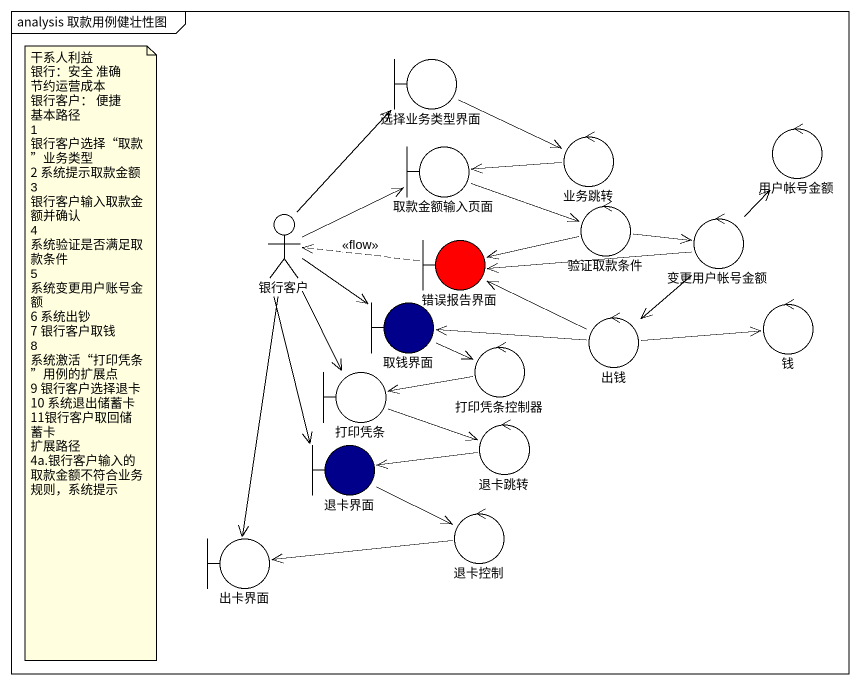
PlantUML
@startuml
mainframe analysis 取款用例健壮性图
boundary 选择业务类型界面
boundary 取款金额输入页面
control 业务跳转
control 用户帐号金额
actor 银行客户
control 验证取款条件
control 变更用户帐号金额
boundary 错误报告界面 #FF0000
boundary 取钱界面 #00008B
control 出钱
control 钱
boundary 打印凭条
control 打印凭条控制器
control 退卡跳转
boundary 退卡界面 #00008B
control 退卡控制
boundary 出卡界面
选择业务类型界面 -right-> 业务跳转
取款金额输入页面 -right-> 验证取款条件
业务跳转 -left-> 取款金额输入页面
银行客户 -up-> 选择业务类型界面
银行客户 -right-> 取款金额输入页面
银行客户 -right-> 取钱界面
银行客户 --> 打印凭条
银行客户 --> 退卡界面
银行客户 --> 出卡界面
验证取款条件 -right-> 变更用户帐号金额
验证取款条件 -left-> 错误报告界面
变更用户帐号金额 -up-> 用户帐号金额
变更用户帐号金额 -left-> 错误报告界面
变更用户帐号金额 --> 出钱
错误报告界面 .left.> 银行客户 : <<flow>>
取钱界面 -right-> 打印凭条控制器
出钱 -left-> 错误报告界面
出钱 -left-> 取钱界面
出钱 -right-> 钱
打印凭条 -right-> 退卡跳转
打印凭条控制器 -left-> 打印凭条
退卡跳转 -left-> 退卡界面
退卡界面 -right-> 退卡控制
退卡控制 -left-> 出卡界面
note as N1
  干系人利益
  银行：安全 准确 节约运营成本
  银行客户： 便捷
  基本路径
  1 银行客户选择“取款”业务类型
  2 系统提示取款金额
  3 银行客户输入取款金额并确认
  4 系统验证是否满足取款条件
  5 系统变更用户账号金额
  6 系统出钞
  7 银行客户取钱
  8 系统激活“打印凭条”用例的扩展点
  9 银行客户选择退卡
  10 系统退出储蓄卡
  11银行客户取回储蓄卡
  扩展路径
  4a.银行客户输入的取款金额不符合业务规则，系统提示
end note
@enduml
